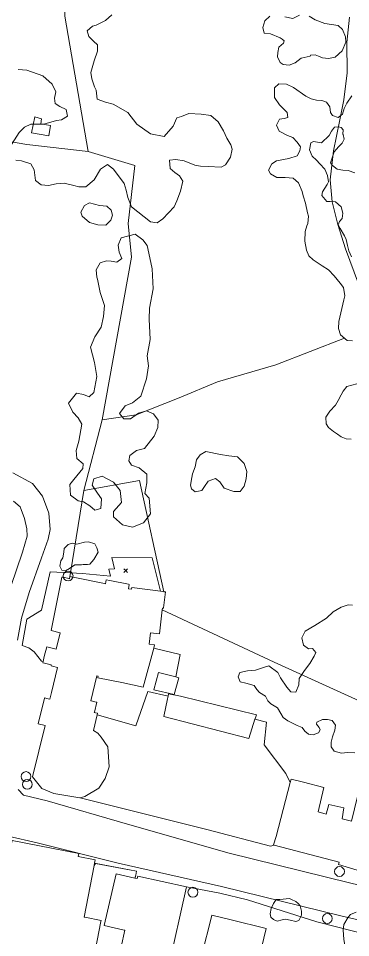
# Model space of a CAD drawing. Header units: metres. Extents: x 4652992 to 4879070, y 2074171 to 2309877.
# Drawn here: x 4654042.2 to 4654094.4, y 2307479.1 to 2307623.4 of the extents above; entities that cross this region are included whole.
import ezdxf

# ---------------------------------------------------------------- set-up
doc = ezdxf.new("R2010")
doc.units = ezdxf.units.M
doc.header["$MEASUREMENT"] = 0
doc.linetypes.add('DGN Style 3', pattern=[92.779933, 66.271381, -26.508552])
doc.layers.get('0').update_dxf_attribs({"color": 4, "lineweight": 0})
for name, color, linetype, lineweight in [('Level 1', 2, 'Continuous', 0), ('Level 18', 5, 'Continuous', 0), ('Level 19', 38, 'DGN Style 3', 0), ('Level 30', 5, 'Continuous', 0), ('Level 31', 38, 'Continuous', 0), ('Level 37', 3, 'Continuous', 0), ('Level 38', 3, 'Continuous', 0), ('Level 40', 1, 'Continuous', 0), ('Level 61', 4, 'Continuous', 0), ('Level 62', 4, 'Continuous', 0), ('Level 63', 3, 'Continuous', 0)]:
    doc.layers.add(name, color=color, linetype=linetype, lineweight=lineweight)

# ---------------------------------------------------------------- blocks, each defined once
blk = doc.blocks.new('POSTE')
at = {"color": 0, "linetype": 'ByBlock', "lineweight": -2}
blk.add_circle((0, 0), 0.770001, dxfattribs=at)
blk = doc.blocks.new('COTA')
at = {"color": 0, "linetype": 'ByBlock', "lineweight": -2, "ltscale": 10}
for p, q in [((0, 0), (-1.419522, -1.408457)), ((-1.408457, 1.419522), (0, 0)), ((1.419522, 1.408457), (0, 0)), ((0, 0), (1.408457, -1.419522))]:
    blk.add_line(p, q, dxfattribs=at)

msp = doc.modelspace()

# ---------------------------------------------------------------- linework, layer by layer
at = {"layer": 'Level 1'}
msp.add_polyline3d([(4654096.257326, 2307579.9079, 1362.303), (4654093.541506, 2307587.241884, 1361.503), (4654092.344729, 2307591.083315, 1361.153), (4654091.479128, 2307594.632326, 1360.8905), (4654091.154116, 2307598.094485, 1360.678), (4654091.668703, 2307602.658877, 1360.453), (4654092.606325, 2307607.244875, 1360.2905), (4654093.304079, 2307610.657717, 1360.178), (4654093.833498, 2307614.885073, 1360.003), (4654093.748904, 2307619.659487, 1359.7655), (4654094.202517, 2307623.652712, 1359.5405)], dxfattribs=at)
at = {"layer": 'Level 18', "color": 30}
for points in [[(4654109.086658, 2307484.023533, 1385.597196), (4654094.177198, 2307487.671201, 1386.419561), (4654075.31172, 2307492.339326, 1387.681701), (4654059.367448, 2307496.89372, 1388.638453), (4654046.768603, 2307500.544863, 1389.272461), (4654043.054114, 2307501.415364, 1389.380165)], [(4654036.762606, 2307478.541397, 1390.38869), (4654037.946024, 2307483.677524, 1390.098715), (4654039.063321, 2307488.597298, 1389.858831), (4654040.097275, 2307493.014506, 1389.60829), (4654040.611163, 2307495.004623, 1389.372708), (4654045.168544, 2307493.945626, 1389.107818), (4654057.898084, 2307490.739273, 1388.677294), (4654074.085822, 2307487.079222, 1387.609223), (4654093.010002, 2307482.4029, 1386.662421), (4654111.623966, 2307478.120944, 1385.324424)]]:
    msp.add_polyline3d(points, dxfattribs=at)
at = {"layer": 'Level 19', "linetype": 'DGN Style 3'}
for points in [[(4654042.097707, 2307525.769948, 1387.796035), (4654042.734632, 2307529.2438, 1387.611107), (4654043.913482, 2307533.275965, 1387.250601), (4654045.847969, 2307538.698666, 1386.642103), (4654046.923085, 2307541.632431, 1386.419358), (4654047.194098, 2307543.178719, 1386.30471), (4654046.984475, 2307545.709114, 1386.264163), (4654046.003759, 2307548.384054, 1386.223704), (4654044.472071, 2307550.386247, 1386.237814), (4654041.351163, 2307552.045355, 1386.280341)], [(4654041.490723, 2307547.621512, 1386.351828), (4654042.493341, 2307546.728918, 1386.319278), (4654043.177514, 2307544.862809, 1386.365618), (4654043.555677, 2307543.281535, 1386.408318), (4654043.605234, 2307542.134133, 1386.460312), (4654042.900468, 2307539.589538, 1386.78068), (4654041.058538, 2307534.20167, 1387.423575)], [(4654043.054114, 2307501.415364, 1389.380165), (4654042.186153, 2307502.327205, 1389.412724)]]:
    msp.add_polyline3d(points, dxfattribs=at)
at = {"layer": 'Level 30', "color": 1}
for points in [[(4654051.368647, 2307535.553695, 1389.3), (4654055.721093, 2307534.668373, 1389.3), (4654055.883106, 2307534.635418, 1389.3), (4654056.008045, 2307535.249645, 1389.3), (4654056.011139, 2307535.264854, 1389.3), (4654056.564313, 2307535.152334, 1389.1765), (4654059.501022, 2307534.554983, 1388.521), (4654059.595258, 2307534.535815, 1388.5), (4654059.506205, 2307533.848402, 1388.5), (4654059.99128, 2307533.792489, 1388.8), (4654060.035518, 2307534.039773, 1388.8), (4654064.509646, 2307533.460286, 1388.969814), (4654065.041065, 2307533.391457, 1388.989983), (4654065.304978, 2307533.357275, 1389), (4654064.980849, 2307530.854726, 1388.7068), (4654064.973303, 2307530.796466, 1388.7), (4654064.831205, 2307530.814871, 1388.7), (4654064.796051, 2307530.516897, 1388.7), (4654064.352629, 2307526.758349, 1388.7), (4654062.983733, 2307526.919847, 1388.7), (4654062.878143, 2307526.024838, 1389.0046), (4654062.775731, 2307525.156769, 1389.3), (4654063.536943, 2307525.066963, 1391.2358), (4654063.601495, 2307525.059348, 1391.4), (4654063.458193, 2307524.521896, 1391.4), (4654061.829003, 2307518.411648, 1391.4), (4654058.448093, 2307519.106982, 1391.5422), (4654054.711733, 2307519.875419, 1391.7), (4654054.694888, 2307519.878883, 1391.7), (4654054.70079, 2307519.907581, 1391.7), (4654054.741583, 2307520.105931, 1391.7), (4654054.525249, 2307520.150423, 1390.1), (4654053.573576, 2307516.261035, 1390.2), (4654053.718069, 2307516.22568, 1390.1394), (4654053.882976, 2307516.18533, 1390.0702), (4654054.411043, 2307516.05612, 1389.8486), (4654054.526846, 2307516.027785, 1389.8), (4654054.149553, 2307514.485826, 1390.0892), (4654054.135445, 2307514.428168, 1390.1), (4654054.353331, 2307514.374855, 1390.6899), (4654054.65255, 2307514.301641, 1391.5), (4654054.591787, 2307514.053309, 1391.5), (4654053.994649, 2307511.612867, 1391.5), (4654054.694352, 2307511.178332, 1391.5), (4654055.240938, 2307510.515445, 1391.5), (4654056.259419, 2307509.004766, 1391.5), (4654056.453479, 2307505.858709, 1391.5), (4654055.828841, 2307504.025428, 1391.5), (4654054.828176, 2307502.503265, 1391.5), (4654052.651587, 2307501.246115, 1391.5), (4654051.91556, 2307501.019522, 1391.5), (4654051.8534, 2307501.000385, 1391.5), (4654047.79234, 2307501.698566, 1391.5), (4654045.887241, 2307502.502073, 1391.5), (4654044.446411, 2307504.293241, 1391.5), (4654046.443143, 2307512.363637, 1391.1), (4654045.347184, 2307512.653904, 1391), (4654046.327191, 2307516.656332, 1390.9013), (4654046.340421, 2307516.710364, 1390.9), (4654046.900435, 2307516.573243, 1390.9), (4654047.156398, 2307516.51057, 1390.9), (4654047.414949, 2307517.566513, 1390.9), (4654048.373587, 2307521.481671, 1390.9), (4654048.378132, 2307521.500232, 1390.9), (4654047.607042, 2307521.689036, 1390.9), (4654047.354192, 2307521.750947, 1390.9), (4654047.386271, 2307521.88196, 1389.2864), (4654047.389976, 2307521.897094, 1389.1), (4654046.114093, 2307522.209498, 1389.0039), (4654046.062196, 2307522.222205, 1389), (4654046.113743, 2307522.43273, 1389), (4654046.30389, 2307523.209306, 1389), (4654046.682047, 2307524.753729, 1389), (4654048.176912, 2307524.387706, 1389), (4654048.800829, 2307526.935835, 1389), (4654047.356639, 2307527.289449, 1389.0934), (4654049.063036, 2307535.678483, 1389), (4654049.205503, 2307535.649504, 1389.0359), (4654050.220674, 2307535.44301, 1389.2919), (4654050.252783, 2307535.436479, 1389.3), (4654050.320013, 2307535.766996, 1389.3), (4654051.368647, 2307535.553695, 1389.3)], [(4654067.390654, 2307519.88588, 1388.1), (4654066.660905, 2307517.247717, 1388.4), (4654063.465807, 2307517.968034, 1388.4), (4654064.206679, 2307520.698186, 1388.1), (4654066.938719, 2307520.001179, 1388.1), (4654067.390654, 2307519.88588, 1388.1)], [(4654079.336165, 2307513.356776, 1391.0832), (4654078.360804, 2307510.351282, 1390.3), (4654065.076917, 2307513.779948, 1390.3), (4654065.604226, 2307516.578541, 1391.3), (4654065.728608, 2307516.960937, 1391.3), (4654065.792473, 2307517.330739, 1391.3), (4654067.652307, 2307516.954497, 1391.3), (4654079.595082, 2307514.034706, 1391.1), (4654079.357095, 2307513.42127, 1391.1), (4654079.336165, 2307513.356776, 1391.0832)], [(4654102.281139, 2307487.578329, 1388.5), (4654092.461823, 2307490.556735, 1388.5), (4654092.540377, 2307490.910887, 1389), (4654082.338882, 2307493.59797, 1389), (4654082.238971, 2307493.624498, 1389), (4654082.657002, 2307494.914123, 1389.7), (4654084.875385, 2307503.437602, 1389.5117), (4654085.013299, 2307503.967497, 1389.5), (4654086.940124, 2307503.478022, 1389.5), (4654090.176688, 2307502.657297, 1388.9), (4654089.266878, 2307498.831862, 1388.6)], [(4654089.266878, 2307498.831862, 1388.6), (4654090.537922, 2307498.422132, 1387.7), (4654090.923137, 2307499.989648, 1387.5), (4654093.293264, 2307499.454184, 1387.3), (4654093.047603, 2307497.737939, 1387.3), (4654094.474383, 2307497.349613, 1387.7924)], [(4654036.927359, 2307477.948905, 1395.2219), (4654037.675111, 2307481.300608, 1395.2219), (4654037.727776, 2307481.536676, 1395.2219), (4654038.267817, 2307481.416195, 1393.3394), (4654038.387594, 2307481.389473, 1392.9219), (4654041.267376, 2307494.297734, 1393.0219), (4654051.719266, 2307492.252555, 1393.0219), (4654051.632933, 2307491.811349, 1392.4219), (4654054.298554, 2307491.289752, 1392.3219), (4654054.191618, 2307490.743254, 1392.3219), (4654054.118579, 2307490.369989, 1392.3219), (4654052.53333, 2307482.268569, 1392.3219), (4654052.655958, 2307482.244574, 1392.3219), (4654055.22036, 2307481.742784, 1392.3219), (4654055.193272, 2307481.604349, 1392.3219)], [(4654060.524394, 2307488.406415, 1392.5), (4654060.869291, 2307488.328642, 1392.5), (4654060.958519, 2307488.727381, 1394.1), (4654068.606655, 2307487.015917, 1394.2), (4654065.726306, 2307474.144308, 1394.2), (4654057.996626, 2307475.88245, 1394), (4654057.948981, 2307475.893194, 1394), (4654057.992559, 2307476.086446, 1393.932966), (4654057.993109, 2307476.088886, 1393.932119), (4654058.338576, 2307477.620917, 1393.4007), (4654058.924149, 2307480.217744, 1392.5), (4654058.852522, 2307480.233895, 1392.5), (4654055.714973, 2307480.941399, 1392.5), (4654057.549567, 2307489.077225, 1392.5), (4654060.520871, 2307488.407209, 1392.5), (4654060.524394, 2307488.406415, 1392.5)], [(4654069.357187, 2307469.770715, 1391), (4654072.598325, 2307482.534703, 1391), (4654072.603416, 2307482.554752, 1391), (4654075.601691, 2307481.828841, 1391), (4654081.103023, 2307480.496915, 1391)], [(4654055.193272, 2307481.604349, 1392.3219), (4654054.339889, 2307477.243134, 1392.3219)], [(4654081.103023, 2307480.496915, 1391), (4654077.407623, 2307465.070817, 1390.8)]]:
    msp.add_polyline3d(points, dxfattribs=at)
at = {"layer": 'Level 31'}
msp.add_polyline3d([(4654047.291124, 2307606.636862, 1380.89039), (4654047.011424, 2307604.973455, 1380.89039), (4654044.315391, 2307605.454633, 1381.19039), (4654044.790674, 2307607.956154, 1381.19039), (4654045.862482, 2307607.689303, 1381.09039), (4654045.772088, 2307606.859497, 1380.89039), (4654047.291124, 2307606.636862, 1380.89039)], dxfattribs=at)
at = {"layer": 'Level 37', "extrusion": (0.1641057167407354, 0.9629667801600843, 0.2139259078305602), "elevation": 2986196.551759, "flags": 128}
msp.add_lwpolyline([(-4200229.624513, -652548.787773), (-4200234.270355, -652548.787773), (-4200243.951144, -652551.34702)], dxfattribs=at)
at = {"layer": 'Level 37'}
for points in [[(4654055.354799, 2307560.393843, 1384.397286), (4654059.975842, 2307585.929524, 1379.897286), (4654059.463593, 2307591.221734, 1379.397286), (4654060.525329, 2307600.312358, 1379.097286), (4654053.180201, 2307602.532185, 1380.097286), (4654049.527504, 2307623.809318, 1379.797285), (4654049.531638, 2307625.468139, 1379.741669), (4654049.594408, 2307650.652684, 1378.897286), (4654050.620275, 2307685.851731, 1377.497285), (4654051.084323, 2307701.075299, 1376.597286), (4654036.541963, 2307708.118312, 1377.797285), (4654027.762738, 2307711.227335, 1379.697286), (4654025.691704, 2307699.461059, 1380.1901)], [(4654052.505589, 2307549.278974, 1386.197286), (4654055.354799, 2307560.393843, 1384.397286), (4654060.701408, 2307561.165304, 1382.497285), (4654067.476632, 2307563.826675, 1379.797285), (4654073.459954, 2307566.364743, 1377.397286), (4654082.634458, 2307569.015001, 1372.797285), (4654093.40406, 2307573.210168, 1368.197286)], [(4654065.041065, 2307533.391457, 1385.849416), (4654061.24507, 2307550.865079, 1385.097286), (4654052.505589, 2307549.278974, 1386.197286), (4654050.413268, 2307536.343529, 1387.258685), (4654050.320013, 2307535.766996, 1387.305991)], [(4654094.474383, 2307497.349613, 1386.495479), (4654096.949548, 2307507.462712, 1385.097286), (4654099.267776, 2307514.642296, 1384.197286), (4654082.355766, 2307522.305076, 1384.197286), (4654064.796051, 2307530.516897, 1385.767709)], [(4654106.288412, 2307477.143847, 1388.591429), (4654089.044369, 2307481.530306, 1389.391429), (4654078.157973, 2307484.992637, 1389.591429), (4654073.828379, 2307486.017368, 1389.891429), (4654068.606655, 2307487.015917, 1389.891429)]]:
    msp.add_polyline3d(points, dxfattribs=at)
at = {"layer": 'Level 38', "flags": 128}
for points, elevation in [([(4654066.938719, 2307520.001179), (4654067.611058, 2307523.546005), (4654063.458193, 2307524.521896)], 1387.591429), ([(4654065.728608, 2307516.960937), (4654062.531929, 2307517.718368), (4654060.684447, 2307512.321157), (4654054.591787, 2307514.053309)], 1390.091429), ([(4654060.524394, 2307488.406415), (4654060.642248, 2307488.885386), (4654060.78949, 2307489.480602), (4654060.789499, 2307489.480637), (4654054.191618, 2307490.743254)], 1390.991428)]:
    msp.add_lwpolyline(points, dxfattribs=dict(at, elevation=elevation))
at = {"layer": 'Level 38'}
for points in [[(4654084.875385, 2307503.437602, 1389.591429), (4654084.176139, 2307504.849647, 1389.591429), (4654080.770525, 2307509.356843, 1389.791429), (4654081.148335, 2307512.901112, 1389.791429), (4654079.336165, 2307513.356776, 1389.791429)], [(4654051.91556, 2307501.019522, 1390.591429), (4654058.837498, 2307499.279905, 1390.591429), (4654071.790747, 2307496.017355, 1389.891429), (4654081.769001, 2307493.435237, 1388.791429), (4654082.338882, 2307493.59797, 1388.791429)]]:
    msp.add_polyline3d(points, dxfattribs=at)
at = {"layer": 'Level 40', "color": 3, "elevation": 1380.4, "flags": 128}
msp.add_lwpolyline([(4654053.370487, 2307594.469877), (4654054.954505, 2307594.078518), (4654056.089222, 2307593.941468), (4654056.797035, 2307593.302979), (4654056.97925, 2307592.516188), (4654056.746413, 2307591.726559), (4654055.938589, 2307590.965129), (4654054.708601, 2307591.037091), (4654053.36446, 2307591.381705), (4654052.222536, 2307592.355033), (4654052.009689, 2307592.980882), (4654052.623669, 2307594.030547), (4654053.370487, 2307594.469877)], dxfattribs=at)
at = {"layer": 'Level 40', "color": 3}
for points in [[(4654056.907, 2307624.0228, 1379.9736), (4654055.8987, 2307623.1236, 1379.9736), (4654054.4214, 2307622.4003, 1379.9736), (4654053.8631, 2307622.2438, 1379.0736), (4654053.0459, 2307621.4745, 1379.0736), (4654053.2957, 2307620.5814, 1379.0736), (4654053.9962, 2307619.8537, 1379.0736), (4654054.6467, 2307619.3046, 1379.0736), (4654054.6229, 2307618.296, 1379.0736), (4654054.1264, 2307616.7739, 1379.6736), (4654053.6094, 2307614.9344, 1379.6736), (4654053.7626, 2307613.9766, 1379.6736), (4654054.1927, 2307612.7117, 1379.6736), (4654054.4232, 2307612.1607, 1379.6736), (4654054.58, 2307610.7804, 1379.6736), (4654055.9071, 2307610.2687, 1379.6736), (4654057.1035, 2307609.9513, 1379.6736), (4654059.4182, 2307608.665, 1379.0736), (4654060.8191, 2307606.8402, 1378.1736), (4654062.9804, 2307605.3308, 1376.9736), (4654065.0898, 2307604.8946, 1374.8736), (4654066.5065, 2307606.5, 1373.6736), (4654067.0974, 2307607.8317, 1373.6736), (4654067.8116, 2307608.033, 1373.6736), (4654068.9956, 2307608.4832, 1373.6736), (4654070.9215, 2307608.4184, 1372.7736), (4654072.4055, 2307608.2145, 1372.7736), (4654073.5704, 2307607.2206, 1372.7736), (4654074.3969, 2307605.7815, 1372.7736), (4654074.9438, 2307604.6525, 1372.7736), (4654075.5628, 2307603.5992, 1372.1736), (4654075.7645, 2307602.8777, 1372.1736), (4654075.5304, 2307601.644, 1372.1736), (4654074.7092, 2307600.4393, 1372.1736), (4654074.044, 2307600.057, 1372.1736), (4654072.0032, 2307600.1552, 1372.4736), (4654070.8293, 2307600.2132, 1372.4736), (4654069.9314, 2307600.3879, 1372.4736), (4654068.2296, 2307601.0591, 1373.0736), (4654066.9564, 2307601.2611, 1374.5736), (4654065.9645, 2307601.1532, 1376.0736), (4654066.0564, 2307599.8633, 1376.0736), (4654066.7752, 2307599.2147, 1376.0736), (4654067.525, 2307598.7296, 1376.0736), (4654068.0348, 2307597.8672, 1376.0736), (4654067.6546, 2307596.2913, 1376.9736), (4654067.1168, 2307594.7869, 1376.9736), (4654066.6875, 2307593.8542, 1376.9736), (4654064.872, 2307591.934, 1378.1736), (4654064.0042, 2307591.3418, 1378.1736), (4654062.9365, 2307591.4648, 1378.1736), (4654059.9622, 2307593.8689, 1379.0736), (4654059.4011, 2307595.3288, 1379.0736), (4654059.117, 2307596.4817, 1379.0736), (4654058.8224, 2307597.5132, 1379.9736), (4654057.1507, 2307599.7779, 1381.1736), (4654056.1954, 2307600.4687, 1381.1736), (4654055.1392, 2307599.7483, 1381.1736), (4654054.113, 2307598.0983, 1381.7736), (4654052.8196, 2307597.0043, 1381.7736), (4654051.7262, 2307596.9646, 1381.7736), (4654050.9361, 2307597.2023, 1381.7736), (4654049.4364, 2307597.5408, 1382.6736), (4654048.1681, 2307597.4514, 1382.6736), (4654046.9494, 2307597.1844, 1382.6736), (4654045.8076, 2307597.3224, 1382.6736), (4654044.9343, 2307597.9962, 1382.6736), (4654044.7, 2307599.6824, 1383.5736), (4654044.2108, 2307600.6164, 1383.5736), (4654042.7147, 2307601.0751, 1383.5736), (4654041.8153, 2307601.1662, 1383.5736)], [(4654086.594848, 2307617.193224, 1367.626424), (4654085.662476, 2307616.473159, 1367.626424), (4654084.698305, 2307616.110047, 1367.626424), (4654083.768638, 2307616.191214, 1367.626424), (4654083.286853, 2307616.535801, 1367.626424), (4654082.905927, 2307617.412001, 1367.626424), (4654082.936156, 2307618.07658, 1367.226424), (4654083.088418, 2307618.905301, 1366.326424), (4654083.827066, 2307619.566806, 1366.026424), (4654083.948684, 2307619.944957, 1366.026424), (4654083.591596, 2307620.165379, 1366.026424), (4654083.282586, 2307620.376417, 1366.026424), (4654081.75986, 2307620.996494, 1367.326424), (4654080.790794, 2307621.135558, 1367.326424), (4654080.56281, 2307622.03249, 1367.326424), (4654080.908662, 2307623.06807, 1367.326424), (4654081.688565, 2307623.768137, 1367.326424)], [(4654084.023067, 2307623.707919, 1366.526424), (4654085.269348, 2307623.408542, 1365.726424), (4654086.321148, 2307623.956918, 1365.726424)], [(4654087.839682, 2307623.81103, 1365.726424), (4654088.776063, 2307623.226093, 1365.726424), (4654090.312365, 2307622.636767, 1364.826424), (4654091.380885, 2307622.478369, 1364.826424), (4654092.401191, 2307622.329386, 1364.826424), (4654093.079488, 2307621.693757, 1364.826424), (4654093.560247, 2307620.543284, 1364.826424), (4654093.60558, 2307619.729421, 1364.826424), (4654093.040636, 2307618.330309, 1364.826424), (4654091.904972, 2307617.344425, 1364.826424), (4654090.868346, 2307617.144216, 1364.826424), (4654089.944244, 2307617.274256, 1364.826424), (4654089.336643, 2307617.493483, 1364.826424), (4654088.777179, 2307617.703318, 1364.826424), (4654088.075348, 2307617.689333, 1364.826424), (4654087.990365, 2307617.504631, 1364.826424), (4654086.594848, 2307617.193224, 1367.626424)], [(4654040.8675, 2307603.1961, 1383.5736), (4654042.3406, 2307605.5131, 1382.9736), (4654043.1688, 2307606.3594, 1382.9736), (4654044.1766, 2307606.8349, 1382.9736), (4654046.2292, 2307606.8204, 1382.0736), (4654048.2331, 2307607.4054, 1381.1736), (4654049.0051, 2307607.5076, 1381.1736), (4654049.9503, 2307608.0812, 1381.1736), (4654049.7321, 2307609.1338, 1381.1736), (4654048.7302, 2307609.5815, 1381.1736), (4654047.9854, 2307610.0632, 1381.1736), (4654047.8977, 2307610.9221, 1381.1736), (4654048.0828, 2307611.8962, 1381.1736), (4654047.5575, 2307613.0929, 1381.1736), (4654046.0852, 2307614.4146, 1382.0736), (4654043.552, 2307615.3164, 1382.6736), (4654042.2234, 2307615.4247, 1383.2736)], [(4654094.6688, 2307572.8135, 1367.9736), (4654093.8134, 2307572.8702, 1367.9736), (4654092.7845, 2307573.7246, 1367.9736), (4654092.432, 2307574.7207, 1367.9736), (4654092.5247, 2307575.84, 1367.0736), (4654093.3089, 2307579.2553, 1366.4736), (4654093.4289, 2307579.8883, 1366.4736), (4654093.2404, 2307581.1829, 1366.4736), (4654092.7124, 2307581.8324, 1366.4736), (4654091.7502, 2307582.9856, 1366.1736), (4654090.9055, 2307583.9705, 1366.1736), (4654089.8759, 2307584.5536, 1366.1736), (4654088.4874, 2307585.5347, 1366.1736), (4654087.7919, 2307586.1624, 1366.1736), (4654087.4184, 2307587.0558, 1366.1736), (4654087.1973, 2307588.467, 1366.1736), (4654087.2296, 2307589.9623, 1365.5736), (4654087.5048, 2307590.84, 1365.5736), (4654087.6373, 2307591.2525, 1365.5736), (4654087.7429, 2307592.3823, 1365.5736), (4654087.571, 2307592.9087, 1365.5736), (4654087.2717, 2307594.4324, 1365.2736), (4654086.8853, 2307595.5488, 1365.2736), (4654086.7434, 2307596.234, 1365.2736), (4654086.1746, 2307597.6293, 1365.8736), (4654085.3255, 2307598.3539, 1366.1736), (4654084.0907, 2307598.43, 1366.1736), (4654082.7935, 2307598.4635, 1366.1736), (4654081.7634, 2307599.047, 1366.1736), (4654081.4868, 2307599.5935, 1366.1736), (4654082.0015, 2307600.588, 1366.1736), (4654082.7403, 2307601.0463, 1366.1736), (4654084.673, 2307601.4154, 1365.5736), (4654085.9688, 2307601.8547, 1364.9736), (4654086.3917, 2307602.6496, 1364.9736), (4654086.5121, 2307603.2841, 1364.9736), (4654085.9805, 2307604.0092, 1365.5736), (4654085.2984, 2307604.7535, 1365.8736), (4654084.4276, 2307605.0327, 1365.8736), (4654083.1452, 2307605.7205, 1365.8736), (4654082.729, 2307606.6777, 1365.8736), (4654083.1814, 2307607.6299, 1365.8736), (4654083.9552, 2307607.6982, 1365.8736), (4654084.5293, 2307607.86, 1365.8736), (4654084.4075, 2307608.6503, 1365.8736), (4654083.8164, 2307609.2583, 1365.8736), (4654083.1729, 2307609.8765, 1365.8736), (4654082.4099, 2307611.0109, 1365.8736), (4654082.4284, 2307612.5404, 1365.8736), (4654083.0927, 2307613.1775, 1365.8736), (4654084.2757, 2307613.111, 1365.8736), (4654085.3684, 2307612.5694, 1365.8736), (4654087.3534, 2307611.2458, 1365.5736), (4654088.1419, 2307610.8182, 1365.5736), (4654089.023, 2307610.5917, 1365.5736), (4654089.8292, 2307610.544, 1365.5736), (4654090.5953, 2307610.2851, 1365.5736), (4654091.104, 2307609.5287, 1365.5736), (4654091.2157, 2307608.6854, 1365.5736), (4654091.5025, 2307608.1914, 1365.5736), (4654092.4257, 2307607.9019, 1365.5736), (4654093.0599, 2307608.3807, 1365.5736), (4654093.345, 2307609.3109, 1365.5736), (4654093.7673, 2307610.1047, 1365.5736), (4654094.5316, 2307611.27, 1365.5736)], [(4654095.0105, 2307599.1711, 1366.7736), (4654093.9726, 2307599.5711, 1366.1736), (4654093.1149, 2307599.6286, 1366.1736), (4654092.2672, 2307599.7389, 1366.1736), (4654091.5096, 2307600.3242, 1366.1736), (4654091.1782, 2307600.7514, 1365.5736), (4654091.7983, 2307602.4739, 1364.9736), (4654092.4409, 2307603.2806, 1364.9736), (4654093.0332, 2307603.823, 1364.9736), (4654093.3209, 2307604.4796, 1364.9736), (4654093.189, 2307605.2179, 1364.9736), (4654093.157, 2307605.2394, 1364.6736), (4654093.2084, 2307605.9602, 1364.6736), (4654092.8815, 2307606.323, 1364.6736), (4654092.4522, 2307606.4067, 1364.6736), (4654091.8524, 2307606.374, 1364.6736), (4654091.671, 2307606.1478, 1364.6736), (4654091.3339, 2307605.7272, 1364.6736), (4654090.9663, 2307605.0405, 1363.7736), (4654089.812, 2307603.9173, 1363.7736), (4654088.5246, 2307604.1235, 1363.7736), (4654088.1363, 2307603.9176, 1363.7736), (4654087.9253, 2307602.8054, 1363.7736), (4654088.3327, 2307601.7924, 1363.7736), (4654088.9781, 2307601.1724, 1363.7736), (4654089.5184, 2307600.5729, 1363.7736), (4654090.2912, 2307599.7634, 1363.7736), (4654090.7433, 2307598.7532, 1364.0736), (4654090.8878, 2307597.7919, 1364.0736), (4654090.6923, 2307597.3359, 1364.0736), (4654089.9361, 2307596.2204, 1364.0736), (4654089.8256, 2307595.638, 1364.0736), (4654090.6206, 2307594.66, 1364.0736), (4654091.1659, 2307594.6637, 1364.0736), (4654091.9739, 2307594.6163, 1364.0736), (4654092.8526, 2307593.855, 1364.3736), (4654093.1545, 2307592.8635, 1364.3736), (4654093.0464, 2307592.0066, 1364.3736), (4654092.631, 2307591.5387, 1364.3736), (4654092.4257, 2307591.03, 1364.3736), (4654092.6928, 2307590.4294, 1364.3736), (4654093.3761, 2307589.2848, 1364.9736), (4654093.653, 2307588.7376, 1364.9736), (4654093.8497, 2307587.7675, 1364.9736), (4654094.0765, 2307586.956, 1364.9736), (4654094.493, 2307585.998, 1364.9736)], [(4654054.551609, 2307582.813729, 1382.5), (4654054.425428, 2307583.940461, 1381.6), (4654055.053439, 2307585.068687, 1381.6), (4654056.068406, 2307585.358953, 1381), (4654056.802614, 2307585.299853, 1381), (4654057.681268, 2307585.1293, 1381), (4654058.457713, 2307585.729259, 1381), (4654058.033674, 2307586.717793, 1380.4), (4654057.912616, 2307587.826617, 1380.4), (4654058.381765, 2307588.987784, 1380.4), (4654060.532679, 2307589.563441, 1379.8), (4654061.770422, 2307588.654583, 1379.8), (4654062.43278, 2307587.773966, 1379.8), (4654062.698633, 2307586.552615, 1379.8), (4654063.225345, 2307584.088487, 1380.7), (4654063.373033, 2307580.95435, 1381.6), (4654062.820991, 2307577.913557, 1382.2), (4654062.740072, 2307576.181101, 1382.2), (4654062.905361, 2307573.008456, 1382.8), (4654062.445194, 2307570.461236, 1383.4), (4654062.633516, 2307568.845986, 1383.4), (4654062.332787, 2307566.826857, 1383.4), (4654061.430117, 2307564.124214, 1384), (4654060.15355, 2307563.042852, 1384), (4654058.998488, 2307562.6021, 1384), (4654058.104045, 2307561.363616, 1384), (4654058.777457, 2307560.569143, 1384), (4654059.841339, 2307560.529455, 1384), (4654061.08754, 2307561.450772, 1384), (4654062.306743, 2307561.796083, 1384), (4654063.453369, 2307561.325226, 1384), (4654064.175655, 2307560.355358, 1384), (4654064.121869, 2307559.203543, 1384), (4654063.530433, 2307557.823597, 1384), (4654061.999718, 2307555.894127, 1384.9), (4654060.782195, 2307555.549068, 1384.9), (4654059.726842, 2307554.758066, 1384.9), (4654059.57505, 2307553.958265, 1384.9), (4654059.957762, 2307553.262175, 1385.5), (4654061.196345, 2307552.857245, 1385.5), (4654062.408002, 2307551.877725, 1385.5), (4654062.388145, 2307550.473458, 1385.5), (4654062.069739, 2307548.795496, 1385.5), (4654062.756595, 2307548.083088, 1385.5), (4654062.951286, 2307545.643444, 1385.5), (4654061.855047, 2307544.198316, 1385.5), (4654060.132685, 2307543.520179, 1385.8), (4654058.5623, 2307543.905887, 1385.8), (4654057.158537, 2307545.170335, 1385.8), (4654057.15157, 2307545.999742, 1385.8), (4654058.406181, 2307547.413728, 1385.8), (4654058.184718, 2307549.278126, 1385.8), (4654057.175422, 2307550.612821, 1386.1), (4654055.379424, 2307551.538986, 1386.1), (4654054.069265, 2307551.129792, 1386.1), (4654053.79296, 2307550.107075, 1386.1), (4654054.626348, 2307548.870147, 1386.1), (4654055.282545, 2307547.99855, 1386.1), (4654055.153106, 2307546.450861, 1386.1), (4654054.205445, 2307546.219834, 1386.1), (4654053.424463, 2307546.867171, 1386.1), (4654052.424533, 2307547.521675, 1386.7), (4654051.632537, 2307547.674501, 1386.7), (4654050.407231, 2307548.57259, 1386.7), (4654050.314127, 2307550.244682, 1386.7), (4654050.955971, 2307551.03053, 1386.7), (4654052.349062, 2307552.746383, 1386.7), (4654052.406164, 2307553.47965, 1386.7), (4654051.418535, 2307554.332016, 1386.7), (4654051.293817, 2307555.556316, 1386.1), (4654051.740397, 2307557.04281, 1386.1), (4654052.161368, 2307559.693056, 1386.1), (4654051.614661, 2307560.709288, 1386.1), (4654050.799788, 2307561.61185, 1386.1), (4654050.075842, 2307562.993536, 1386.1), (4654051.360697, 2307564.566093, 1386.1), (4654052.470503, 2307564.35138, 1386.1), (4654053.312127, 2307564.023011, 1386.1), (4654054.09553, 2307564.693424, 1385.2), (4654054.566032, 2307567.171758, 1385.2), (4654054.16693, 2307569.403967, 1385.2), (4654053.525975, 2307571.823813, 1384.6), (4654054.20837, 2307573.410239, 1384), (4654055.243347, 2307574.953411, 1384), (4654055.562644, 2307576.635196, 1384), (4654055.720772, 2307578.361497, 1383.1), (4654055.081301, 2307580.380672, 1382.5), (4654054.650052, 2307582.461728, 1382.5), (4654054.551609, 2307582.813729, 1382.5)], [(4654094.434551, 2307557.326818, 1372.626725), (4654093.649702, 2307557.424654, 1372.626725), (4654092.852651, 2307557.740881, 1372.626725), (4654092.281999, 2307558.121333, 1372.626725), (4654091.669534, 2307558.563894, 1372.626725), (4654090.879982, 2307559.202767, 1372.626725), (4654090.503805, 2307559.761666, 1372.626725), (4654090.484778, 2307560.791574, 1372.626725), (4654091.095723, 2307561.753541, 1372.626725), (4654091.964998, 2307562.665448, 1372.626725), (4654092.381371, 2307563.448964, 1372.626725), (4654092.869151, 2307564.326641, 1372.626725), (4654093.19433, 2307564.911742, 1372.626725), (4654093.755788, 2307565.613077, 1372.626725), (4654096.132079, 2307566.267611, 1371.726726)], [(4654069.957317, 2307552.977989, 1381), (4654070.170969, 2307554.104165, 1381), (4654070.737931, 2307554.911866, 1381), (4654071.658166, 2307555.401087, 1381), (4654073.95456, 2307554.919301, 1380.4), (4654075.247818, 2307554.752772, 1380.4), (4654076.620841, 2307554.570818, 1380.4), (4654077.6661, 2307553.534289, 1380.4), (4654078.091239, 2307552.283859, 1380.4), (4654077.957367, 2307551.141457, 1380.4), (4654077.66309, 2307549.988415, 1381), (4654077.00133, 2307549.115764, 1381), (4654076.013325, 2307549.139837, 1381), (4654074.542943, 2307549.673962, 1381), (4654073.817681, 2307550.647859, 1381), (4654073.175717, 2307551.188782, 1381), (4654072.016123, 2307550.745707, 1381), (4654071.449202, 2307549.937951, 1381), (4654070.992598, 2307549.275635, 1381), (4654069.942797, 2307549.085633, 1381.9), (4654069.366059, 2307549.530111, 1381.9), (4654069.233599, 2307550.138632, 1381.9), (4654069.462203, 2307551.343628, 1381.9), (4654069.568883, 2307551.905952, 1381.9), (4654069.957317, 2307552.977989, 1381)], [(4654051.081656, 2307537.607615, 1389.79039), (4654050.233929, 2307537.027799, 1389.79039), (4654049.615115, 2307536.682534, 1389.79039), (4654049.036857, 2307536.79392, 1389.79039), (4654048.73859, 2307537.408754, 1389.79039), (4654048.900211, 2307538.260133, 1389.79039), (4654049.193621, 2307538.698826, 1389.09039), (4654049.368559, 2307539.589364, 1388.19039), (4654049.434823, 2307540.181919, 1388.19039), (4654050.061775, 2307540.806087, 1388.19039), (4654050.65655, 2307541.017376, 1388.19039), (4654051.409601, 2307540.849589, 1387.69039), (4654052.586688, 2307541.154708, 1387.29039), (4654053.245893, 2307541.214124, 1387.29039), (4654054.211002, 2307540.934828, 1387.29039), (4654054.546457, 2307540.264081, 1387.29039), (4654054.739443, 2307539.574183, 1387.29039), (4654054.062526, 2307538.445843, 1387.29039), (4654053.417766, 2307537.730863, 1387.29039), (4654053.067005, 2307537.641235, 1387.69039), (4654052.412877, 2307537.656795, 1388.09039), (4654052.115888, 2307537.603659, 1388.49039), (4654051.081656, 2307537.607615, 1389.79039)], [(4654095.019627, 2307508.077212, 1386.126726), (4654093.877554, 2307508.137804, 1386.126726), (4654092.908785, 2307508.006393, 1386.126726), (4654091.764321, 2307508.33195, 1386.126726), (4654091.314081, 2307509.000382, 1386.126726), (4654091.297678, 2307509.744234, 1386.126726), (4654091.512703, 2307510.602353, 1386.126726), (4654091.867613, 2307511.645208, 1386.126726), (4654091.962084, 2307512.420643, 1386.126726), (4654091.470923, 2307513.149885, 1386.126726), (4654090.737761, 2307513.295729, 1385.826725), (4654089.958962, 2307513.339511, 1385.826725), (4654089.032711, 2307512.882271, 1385.826725), (4654089.025277, 2307512.566089, 1385.826725), (4654089.403553, 2307512.069939, 1385.826725), (4654089.598649, 2307511.714854, 1385.826725), (4654089.299403, 2307511.235242, 1386.426726), (4654088.45397, 2307510.914352, 1387.026726), (4654087.736731, 2307510.999272, 1387.026726), (4654087.147295, 2307511.482358, 1387.026726), (4654086.728798, 2307512.0383, 1387.026726), (4654085.9587, 2307512.397594, 1387.026726), (4654084.519504, 2307513.096807, 1387.026726), (4654083.778295, 2307513.609112, 1387.026726), (4654083.429601, 2307514.257396, 1387.026726), (4654082.866774, 2307515.15822, 1387.026726), (4654081.831803, 2307515.77988, 1387.026726), (4654081.34329, 2307516.243694, 1387.026726), (4654081.01388, 2307516.994028, 1387.026726), (4654080.070264, 2307517.545345, 1387.026726), (4654079.641934, 2307518.050479, 1387.026726), (4654079.232927, 2307518.657609, 1387.026726), (4654077.937451, 2307519.012367, 1387.026726), (4654077.036805, 2307519.238372, 1387.026726), (4654076.716986, 2307520.03982, 1387.026726), (4654076.994397, 2307520.67358, 1387.026726), (4654078.153096, 2307520.979284, 1387.026726), (4654079.424746, 2307521.051828, 1387.026726), (4654080.66283, 2307521.500736, 1387.026726), (4654081.549136, 2307521.75303, 1387.026726), (4654082.920915, 2307520.696503, 1387.026726), (4654083.341733, 2307519.875759, 1387.026726), (4654084.359735, 2307518.372485, 1386.426726), (4654084.961728, 2307517.674941, 1386.426726), (4654085.740022, 2307517.631092, 1386.426726), (4654086.215427, 2307518.756135, 1386.426726), (4654086.297983, 2307519.745139, 1386.426726), (4654087.137571, 2307521.036392, 1385.526726), (4654087.939647, 2307522.126662, 1384.626726), (4654088.641292, 2307523.239613, 1383.726726), (4654088.910215, 2307523.825136, 1383.726726), (4654088.397705, 2307524.45484, 1383.726726), (4654087.758941, 2307524.418462, 1383.726726), (4654086.972947, 2307524.994613, 1383.726726), (4654086.719629, 2307526.158666, 1383.726726), (4654087.228401, 2307527.175991, 1383.726726), (4654088.733255, 2307528.089523, 1382.826725), (4654090.580759, 2307529.247368, 1382.226726), (4654091.596836, 2307530.220834, 1381.026726), (4654092.867294, 2307530.975794, 1380.126725), (4654093.996117, 2307531.345608, 1380.126725), (4654094.669782, 2307531.26918, 1380.126725)], [(4654083.249222, 2307485.055555, 1390.205782), (4654084.765652, 2307485.176453, 1390.205782), (4654085.080679, 2307485.047712, 1390.205782), (4654085.763701, 2307484.711619, 1390.205782), (4654086.119173, 2307484.438179, 1390.205782), (4654086.449596, 2307484.032566, 1390.205782), (4654086.631768, 2307483.185497, 1390.505782), (4654086.650084, 2307482.565932, 1390.505782), (4654086.225504, 2307481.757229, 1390.505782), (4654085.782595, 2307481.568086, 1390.505782), (4654084.878426, 2307481.809386, 1390.505782), (4654084.158138, 2307481.94708, 1390.505782), (4654083.596722, 2307481.849029, 1390.505782), (4654082.813788, 2307481.656394, 1390.505782), (4654082.249427, 2307481.901194, 1390.505782), (4654081.841067, 2307482.2531, 1390.505782), (4654081.737519, 2307482.810406, 1390.205782), (4654081.887815, 2307483.603597, 1390.205782), (4654082.247196, 2307484.425288, 1390.205782), (4654082.700034, 2307485.023607, 1390.205782), (4654083.249222, 2307485.055555, 1390.205782)], [(4654093.293576, 2307481.099973, 1390.805782), (4654093.947695, 2307482.252028, 1390.505782), (4654094.334145, 2307482.70809, 1390.505782), (4654095.227345, 2307483.067216, 1390.505782)], [(4654094.893074, 2307468.037096, 1391.405782), (4654093.932012, 2307467.313175, 1391.405782), (4654092.764591, 2307467.082226, 1391.405782), (4654091.752313, 2307467.275331, 1391.405782), (4654091.026011, 2307467.791957, 1391.405782), (4654090.73035, 2307468.604515, 1391.405782), (4654090.648415, 2307469.754377, 1391.405782), (4654090.669642, 2307470.657705, 1391.405782), (4654090.935444, 2307471.665569, 1391.405782), (4654091.401139, 2307472.937695, 1391.405782), (4654092.111374, 2307474.314294, 1391.405782), (4654092.801082, 2307476.123684, 1390.805782), (4654093.422513, 2307477.821226, 1390.805782), (4654093.312847, 2307478.825987, 1390.805782), (4654093.199969, 2307480.209749, 1390.805782), (4654093.293576, 2307481.099973, 1390.805782)]]:
    msp.add_polyline3d(points, dxfattribs=at)
at = {"layer": 'Level 62', "elevation": 1390.0914, "flags": 128}
for points in [[(4654054.118864, 2307490.370401), (4654054.354516, 2307490.711297), (4654059.349997, 2307489.755907)], [(4654060.604147, 2307488.731374), (4654060.5309, 2307488.4353), (4654060.530894, 2307488.435275), (4654060.520939, 2307488.407399)]]:
    msp.add_lwpolyline(points, dxfattribs=at)
at = {"layer": 'Level 62'}
for points in [[(4654050.413469, 2307536.343518, 1386.123585), (4654052.300112, 2307536.23563, 1385.79039), (4654056.682614, 2307535.827365, 1384.29039), (4654056.422796, 2307536.907855, 1384.29039), (4654057.310025, 2307536.975437, 1384.19039), (4654056.909704, 2307538.785813, 1384.19039), (4654063.207655, 2307538.700886, 1384.09039), (4654064.509594, 2307533.460495, 1384.09039)], [(4654046.113548, 2307522.432774, 1387.39039), (4654045.859377, 2307522.489706, 1387.39039), (4654044.724103, 2307523.963047, 1387.59039), (4654043.881263, 2307524.589215, 1387.69039), (4654042.800313, 2307524.934797, 1387.79039), (4654043.547754, 2307529.089508, 1387.39039), (4654045.880269, 2307530.477329, 1386.79039), (4654047.204065, 2307536.527048, 1386.69039), (4654050.413067, 2307536.343541, 1386.123656)]]:
    msp.add_polyline3d(points, dxfattribs=at)

# ---------------------------------------------------------------- block references
at = {"layer": 'Level 61', "zscale": 0.1}
for p in [(4654050.037923, 2307535.861631, 1386.297285), (4654043.43232, 2307504.355279, 1389.491428), (4654043.647755, 2307503.128333, 1389.491428), (4654092.613402, 2307489.439973, 1386.891429), (4654069.609967, 2307486.184916, 1390.391429), (4654090.704906, 2307482.05499, 1388.391429)]:
    msp.add_blockref('POSTE', p, dxfattribs=at)
at = {"layer": 'Level 63', "xscale": 0.2, "yscale": 0.2, "zscale": 0.1}
msp.add_blockref('COTA', (4654059.082313, 2307536.698334, 1385.679459), dxfattribs=at)

doc.saveas('drawing.dxf')
